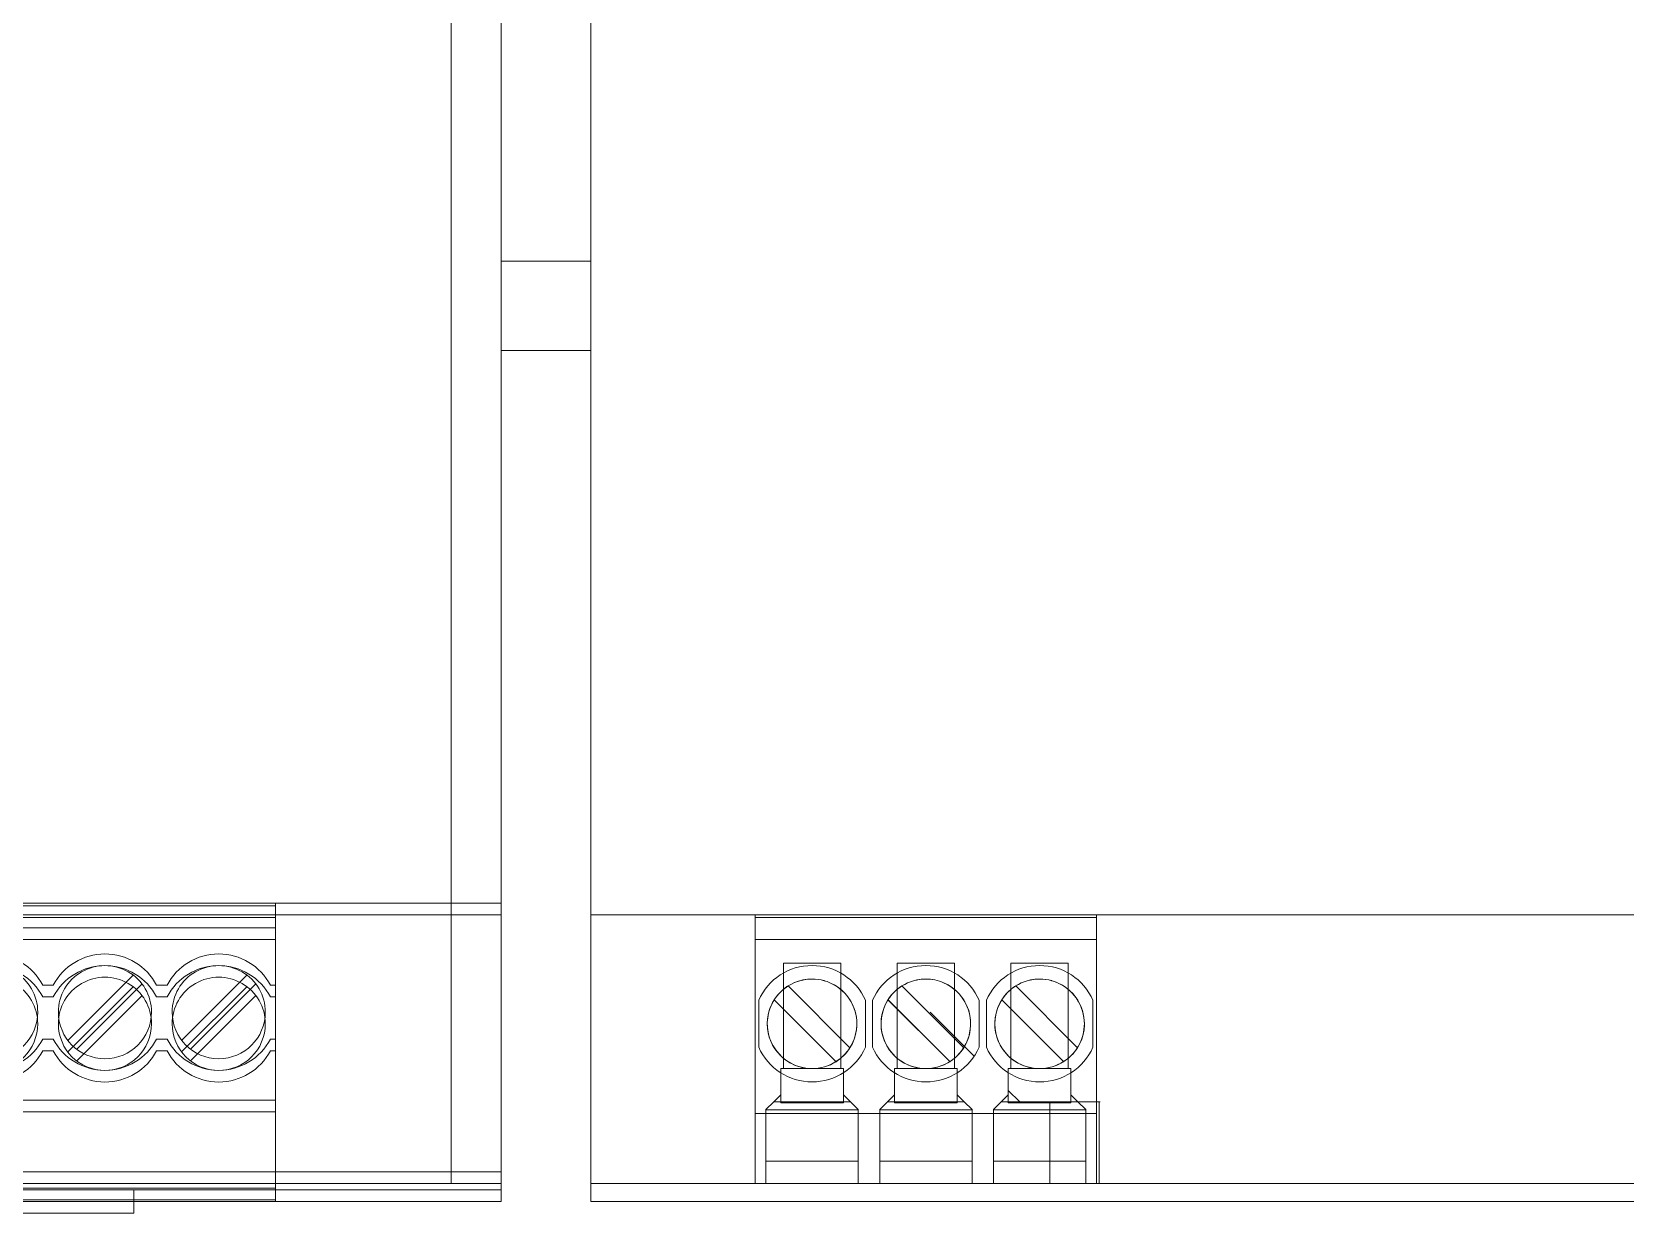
# Model space of a CAD drawing. Header units: millimetres. Extents: x 1359 to 3577, y 1333 to 3557.
# Drawn here: x 1994.6 to 2083.5, y 3145.9 to 3211.9 of the extents above; entities that cross this region are included whole.
import ezdxf

# ---------------------------------------------------------------- set-up
doc = ezdxf.new("R2010")
doc.units = ezdxf.units.MM
doc.layers.add('000-PI-Oprema', color=30, linetype='Continuous', lineweight=5)
doc.layers.add('000-SI-Oprema', color=30, linetype='Continuous', lineweight=0)
doc.layers.add('002-PI-Kabelska kanalica', color=150, linetype='Continuous')

# ---------------------------------------------------------------- blocks, each defined once
blk = doc.blocks.new('QUINT_DIODE')
at = {"layer": '000-PI-Oprema', "color": 0, "linetype": 'ByBlock', "lineweight": 0}
for p, q in [((-2.799, 1.65), (-2.799, 129.65)), ((-2.799, 1), (-2.799, 129)), ((0, 16.65), (0, 120.65)), ((0, 16.65), (0, 120.65)), ((0, 16), (0, 120)), ((0, 16.65), (-50.599, 16.65)), ((-37.989, 16.5), (-12.589, 16.5)), ((-12.589, 16.65), (-12.589, 16.65)), ((-12.589, 16.65), (-12.589, 16.5)), ((-12.589, 16.5), (-12.589, 15.272)), ((0, 16.65), (0, 16.65)), ((0, 0.65), (0, 16.65)), ((0, 16.65), (0, 16.65)), ((0, 0.65), (0, 16.65)), ((0, 16), (-50.599, 16)), ((-37.989, 15.85), (-12.589, 15.85)), ((-12.589, 15.272), (-37.989, 15.272)), ((-12.589, 16), (-12.589, 16)), ((-12.589, 16), (-12.589, 15.85)), ((-12.589, 15.85), (-12.589, 14.622)), ((-12.589, 15.272), (-12.589, 12.07)), ((0, 16), (0, 16)), ((0, 0), (0, 16)), ((-12.589, 14.622), (-37.989, 14.622)), ((-12.589, 14.622), (-12.589, 11.42)), ((-20.54, 12.639), (-24.184, 8.996)), ((-20.54, 12.639), (-20.54, 12.639)), ((-17.834, 8.996), (-14.19, 12.639)), ((-14.19, 12.639), (-14.19, 12.639)), ((-24.997, 12.07), (-25.581, 12.07)), ((-25.581, 12.07), (-25.581, 12.07)), ((-24.997, 12.07), (-24.997, 12.07)), ((-20.54, 11.989), (-24.184, 8.346)), ((-23.689, 8.501), (-20.045, 12.144)), ((-20.54, 11.989), (-20.54, 11.989)), ((-20.045, 12.144), (-20.045, 12.144)), ((-18.647, 12.07), (-19.231, 12.07)), ((-19.231, 12.07), (-19.231, 12.07)), ((-18.647, 12.07), (-18.647, 12.07)), ((-17.834, 8.346), (-14.19, 11.989)), ((-13.695, 12.144), (-17.339, 8.501)), ((-14.19, 11.989), (-14.19, 11.989)), ((-13.695, 12.144), (-13.695, 12.144)), ((-12.589, 12.07), (-12.881, 12.07)), ((-12.881, 12.07), (-12.881, 12.07)), ((-12.589, 12.07), (-12.589, 12.07)), ((-12.589, 12.07), (-12.589, 9.07)), ((-24.997, 11.42), (-25.581, 11.42)), ((-25.581, 11.42), (-25.581, 11.42)), ((-24.997, 11.42), (-24.997, 11.42)), ((-23.689, 7.851), (-20.045, 11.494)), ((-20.045, 11.494), (-20.045, 11.494)), ((-18.647, 11.42), (-19.231, 11.42)), ((-19.231, 11.42), (-19.231, 11.42)), ((-18.647, 11.42), (-18.647, 11.42)), ((-13.695, 11.494), (-17.339, 7.851)), ((-13.695, 11.494), (-13.695, 11.494)), ((-12.589, 11.42), (-12.881, 11.42)), ((-12.881, 11.42), (-12.881, 11.42)), ((-12.589, 11.42), (-12.589, 11.42)), ((-12.589, 11.42), (-12.589, 8.42)), ((-25.864, 10.57), (-25.864, 10.57)), ((-25.864, 9.92), (-25.864, 9.92)), ((-24.714, 10.57), (-24.714, 10.57)), ((-24.714, 9.92), (-24.714, 9.92)), ((-19.514, 10.57), (-19.514, 10.57)), ((-19.514, 9.92), (-19.514, 9.92)), ((-18.364, 10.57), (-18.364, 10.57)), ((-18.364, 9.92), (-18.364, 9.92)), ((-13.164, 10.57), (-13.164, 10.57)), ((-13.164, 9.92), (-13.164, 9.92)), ((-24.997, 9.07), (-25.581, 9.07)), ((-25.581, 9.07), (-25.581, 9.07)), ((-24.997, 9.07), (-24.997, 9.07)), ((-24.184, 8.996), (-24.184, 8.996)), ((-18.647, 9.07), (-19.231, 9.07)), ((-19.231, 9.07), (-19.231, 9.07)), ((-18.647, 9.07), (-18.647, 9.07)), ((-17.834, 8.996), (-17.834, 8.996)), ((-12.589, 9.07), (-12.881, 9.07)), ((-12.881, 9.07), (-12.881, 9.07)), ((-12.589, 9.07), (-12.589, 9.07)), ((-12.589, 9.07), (-12.589, 5.65)), ((-24.997, 8.42), (-25.581, 8.42)), ((-25.581, 8.42), (-25.581, 8.42)), ((-24.997, 8.42), (-24.997, 8.42)), ((-24.184, 8.346), (-24.184, 8.346)), ((-23.689, 8.501), (-23.689, 8.501)), ((-18.647, 8.42), (-19.231, 8.42)), ((-19.231, 8.42), (-19.231, 8.42)), ((-18.647, 8.42), (-18.647, 8.42)), ((-17.834, 8.346), (-17.834, 8.346)), ((-17.339, 8.501), (-17.339, 8.501)), ((-12.589, 8.42), (-12.881, 8.42)), ((-12.881, 8.42), (-12.881, 8.42)), ((-12.589, 8.42), (-12.589, 8.42)), ((-12.589, 8.42), (-12.589, 5)), ((-23.689, 7.851), (-23.689, 7.851)), ((-17.339, 7.851), (-17.339, 7.851)), ((-37.989, 5.65), (-12.589, 5.65)), ((-25.764, 5.65), (-25.764, 5.65)), ((-24.814, 5.65), (-24.814, 5.65)), ((-19.414, 5.65), (-19.414, 5.65)), ((-18.464, 5.65), (-18.464, 5.65)), ((-13.064, 5.65), (-13.064, 5.65)), ((-12.589, 5.65), (-12.589, 5.65)), ((-12.589, 0.75), (-12.589, 5.65)), ((-37.989, 5), (-12.589, 5)), ((-25.764, 5), (-25.764, 5)), ((-24.814, 5), (-24.814, 5)), ((-19.414, 5), (-19.414, 5)), ((-18.464, 5), (-18.464, 5)), ((-13.064, 5), (-13.064, 5)), ((-12.589, 5), (-12.589, 5)), ((-12.589, 0.1), (-12.589, 5)), ((-18.449, 1.65), (-32.149, 1.65)), ((-18.449, 1), (-32.149, 1)), ((-24.049, 1.65), (-24.049, 1.65)), ((-24.049, 1), (-24.049, 1)), ((-17.895, 1.65), (-18.449, 1.65)), ((-18.449, 1.65), (-18.449, 1.65)), ((-17.895, 1), (-18.449, 1)), ((-18.449, 1), (-18.449, 1)), ((-17.895, 1.65), (-17.749, 1.65)), ((-17.895, 1), (-17.749, 1)), ((-17.799, 1.65), (-17.799, 1.65)), ((-17.799, 1), (-17.799, 1)), ((-16.549, 1.65), (-17.749, 1.65)), ((-16.549, 1), (-17.749, 1)), ((-16.549, 1.65), (-16.383, 1.65)), ((-16.549, 1), (-16.383, 1)), ((-16.383, 1.65), (-16.049, 1.65)), ((-16.383, 1), (-16.049, 1)), ((-13.549, 1.65), (-16.049, 1.65)), ((-16.049, 1.65), (-16.049, 1.65)), ((-16.049, 1.65), (-16.049, 1.65)), ((-16.049, 1.65), (-16.049, 1.65)), ((-13.549, 1), (-16.049, 1)), ((-16.049, 1), (-16.049, 1)), ((-16.049, 1), (-16.049, 1)), ((-16.049, 1), (-16.049, 1)), ((-2.799, 1.65), (-13.549, 1.65)), ((-13.549, 1.65), (-13.549, 1.65)), ((-13.549, 1.65), (-13.549, 1.65)), ((-13.549, 1.65), (-13.549, 1.65)), ((-2.799, 1), (-13.549, 1)), ((-13.549, 1), (-13.549, 1)), ((-13.549, 1), (-13.549, 1)), ((-13.549, 1), (-13.549, 1)), ((-12.049, 1.65), (-12.049, 1.65)), ((-12.049, 1), (-12.049, 1)), ((-9.799, 1.65), (-9.799, 1.65)), ((-9.799, 1), (-9.799, 1)), ((0, 1.65), (-2.799, 1.65)), ((-2.799, 1.65), (-2.799, 1.65)), ((-2.799, 1.65), (-2.799, 1.65)), ((-2.799, 1.65), (-2.799, 1.65)), ((-2.799, 1.65), (-2.799, 1.65)), ((0, 1), (-2.799, 1)), ((-2.799, 1), (-2.799, 1)), ((-2.799, 1), (-2.799, 1)), ((-2.799, 1), (-2.799, 1)), ((-2.799, 1), (-2.799, 1)), ((0, 1.65), (0, 1.65)), ((0, 1.65), (0, 1.65)), ((0, 1), (0, 1)), ((-12.589, 0.75), (-37.989, 0.75)), ((-12.589, 0.65), (-37.989, 0.65)), ((-12.589, 0.1), (-37.989, 0.1)), ((-12.589, 0), (-37.989, 0)), ((-30.099, 0), (-20.499, 0)), ((-30.099, 0), (-20.499, 0)), ((-25.889, 0.75), (-25.889, 0.75)), ((-25.889, 0.75), (-25.889, 0.75)), ((-25.889, 0.1), (-25.889, 0.1)), ((-25.889, 0.1), (-25.889, 0.1)), ((-25.764, 0.75), (-25.764, 0.75)), ((-25.764, 0.75), (-25.764, 0.75)), ((-25.764, 0.1), (-25.764, 0.1)), ((-24.814, 0.75), (-24.814, 0.75)), ((-24.814, 0.75), (-24.814, 0.75)), ((-24.814, 0.1), (-24.814, 0.1)), ((-24.689, 0.75), (-24.689, 0.75)), ((-24.689, 0.75), (-24.689, 0.75)), ((-24.689, 0.1), (-24.689, 0.1)), ((-24.689, 0.1), (-24.689, 0.1)), ((-12.589, 0.65), (-20.499, 0.65)), ((-20.499, 0), (-20.499, 0.65)), ((-20.499, 0), (-20.499, 0.65)), ((-20.499, -0.65), (-20.499, 0)), ((-20.499, 0), (-20.499, 0)), ((-20.499, 0), (-20.499, 0)), ((-19.539, 0.75), (-19.539, 0.75)), ((-19.539, 0.75), (-19.539, 0.75)), ((-19.539, 0.1), (-19.539, 0.1)), ((-19.539, 0.1), (-19.539, 0.1)), ((-19.414, 0.75), (-19.414, 0.75)), ((-19.414, 0.75), (-19.414, 0.75)), ((-19.414, 0.1), (-19.414, 0.1)), ((-18.799, 0.65), (-18.799, 0.65)), ((-18.799, 0.65), (-18.799, 0.65)), ((-18.799, 0), (-18.799, 0)), ((-18.464, 0.75), (-18.464, 0.75)), ((-18.464, 0.75), (-18.464, 0.75)), ((-18.464, 0.1), (-18.464, 0.1)), ((-18.339, 0.75), (-18.339, 0.75)), ((-18.339, 0.75), (-18.339, 0.75)), ((-18.339, 0.1), (-18.339, 0.1)), ((-18.339, 0.1), (-18.339, 0.1)), ((-17.083, 0.65), (-17.083, 0.65)), ((-17.083, 0.65), (-17.083, 0.65)), ((-17.083, 0), (-17.083, 0)), ((-15.658, 0.65), (-15.658, 0.65)), ((-15.658, 0.65), (-15.658, 0.65)), ((-15.658, 0), (-15.658, 0)), ((-13.189, 0.75), (-13.189, 0.75)), ((-13.189, 0.75), (-13.189, 0.75)), ((-13.189, 0.1), (-13.189, 0.1)), ((-13.189, 0.1), (-13.189, 0.1)), ((-13.064, 0.75), (-13.064, 0.75)), ((-13.064, 0.75), (-13.064, 0.75)), ((-13.064, 0.1), (-13.064, 0.1)), ((-12.589, 0.75), (-12.589, 0.75)), ((-12.589, 0.75), (-12.589, 0.75)), ((-12.589, 0.75), (-12.589, 0.65)), ((-12.589, 0.65), (-12.589, 0.65)), ((0, 0.65), (-12.589, 0.65)), ((-12.589, 0.65), (-12.589, 0.65)), ((0, 0.65), (-12.589, 0.65)), ((-12.589, 0.1), (-12.589, 0.1)), ((-12.589, 0.1), (-12.589, 0.1)), ((-12.589, 0.1), (-12.589, 0)), ((-12.589, 0), (-12.589, 0)), ((0, 0), (-12.589, 0)), ((0, 0.65), (0, 0.65)), ((0, 0.65), (0, 0.65)), ((0, 0), (0, 0)), ((-30.099, -0.65), (-20.499, -0.65)), ((-20.499, -0.65), (-20.499, -0.65))]:
    blk.add_line(p, q, dxfattribs=at)
for points in [[(-25.889, 0.75), (-25.889, 0.75)], [(-24.689, 0.75), (-24.689, 0.75)], [(-19.539, 0.75), (-19.539, 0.75)], [(-18.339, 0.75), (-18.339, 0.75)], [(-13.189, 0.75), (-13.189, 0.75)], [(-12.589, 0.75), (-12.589, 0.75)]]:
    blk.add_lwpolyline(points, close=True, dxfattribs=at)
for centre, radius, start, end in [((-28.464, 10.57), 3.25, 27.48645, 152.51357), ((-22.114, 10.57), 3.25, 27.48645, 152.51357), ((-15.764, 10.57), 3.25, 27.48645, 152.51357), ((-28.464, 9.92), 3.25, 27.48645, 152.51357), ((-28.464, 10.57), 2.6, 0, 180.00002), ((-28.464, 9.92), 2.6, 0, 180.00002), ((-22.114, 9.92), 3.25, 27.48645, 152.51357), ((-22.114, 10.57), 2.6, 0, 180.00002), ((-22.114, 9.92), 2.6, 0, 180.00002), ((-15.764, 9.92), 3.25, 27.48645, 152.51357), ((-15.764, 10.57), 2.6, 0, 180.00002), ((-15.764, 9.92), 2.6, 0, 180.00002), ((-28.464, 10.57), 2.6, 180.00002, 0), ((-28.464, 9.92), 2.6, 180.00002, 0), ((-22.114, 10.57), 2.6, 180.00002, 0), ((-22.114, 9.92), 2.6, 180.00002, 0), ((-15.764, 10.57), 2.6, 180.00002, 0), ((-15.764, 9.92), 2.6, 180.00002, 0), ((-28.464, 10.57), 3.25, 207.48643, 332.51355), ((-22.114, 10.57), 3.25, 207.48643, 332.51355), ((-15.764, 10.57), 3.25, 207.48643, 332.51355), ((-28.464, 9.92), 3.25, 207.48643, 332.51355), ((-22.114, 9.92), 3.25, 207.48643, 332.51355), ((-15.764, 9.92), 3.25, 207.48643, 332.51355)]:
    blk.add_arc(centre, radius, start, end, dxfattribs=at)
blk = doc.blocks.new('PXC.2866776')
at = {"layer": '000-PI-Oprema', "color": 0, "linetype": 'ByBlock', "lineweight": 0}
for p, q in [((47937.914, 24869.753), (47937.914, 24853.753)), ((47937.914, 24869.753), (47937.914, 24869.753)), ((47937.914, 24869.753), (48027.914, 24869.753)), ((47947.093, 24869.753), (47947.093, 24869.753)), ((47947.093, 24869.753), (47947.093, 24869.606)), ((47947.093, 24869.606), (47947.093, 24869.606)), ((47947.093, 24869.606), (47947.093, 24869.606)), ((47947.093, 24868.378), (47947.093, 24869.606)), ((47947.093, 24869.606), (47966.139, 24869.606)), ((47966.139, 24869.753), (47966.139, 24869.753)), ((47966.139, 24869.606), (47966.139, 24869.753)), ((47966.139, 24869.606), (47966.139, 24869.606)), ((47966.139, 24869.606), (47966.139, 24869.606)), ((47966.139, 24869.606), (47966.139, 24868.378)), ((47969.314, 24869.753), (47969.314, 24869.753)), ((47975.314, 24869.753), (47975.314, 24869.753)), ((47978.314, 24869.753), (47978.314, 24869.753)), ((47947.093, 24858.656), (47947.093, 24868.378)), ((47966.139, 24868.378), (47947.093, 24868.378)), ((47966.139, 24868.378), (47966.139, 24858.656)), ((47948.668, 24867.056), (47948.668, 24867.056)), ((47948.668, 24867.056), (47948.668, 24861.171)), ((47951.868, 24867.056), (47948.668, 24867.056)), ((47951.868, 24867.056), (47951.868, 24867.056)), ((47951.868, 24867.056), (47951.868, 24861.171)), ((47955.018, 24867.056), (47955.018, 24867.056)), ((47958.218, 24867.056), (47955.018, 24867.056)), ((47955.018, 24867.056), (47955.018, 24861.171)), ((47958.218, 24867.056), (47958.218, 24861.171)), ((47958.218, 24867.056), (47958.218, 24867.056)), ((47961.368, 24867.056), (47961.368, 24867.056)), ((47964.568, 24867.056), (47961.368, 24867.056)), ((47961.368, 24867.056), (47961.368, 24861.171)), ((47964.568, 24867.056), (47964.568, 24861.171)), ((47964.568, 24867.056), (47964.568, 24867.056)), ((47950.264, 24866.173), (47950.268, 24866.171)), ((47950.939, 24866.08), (47950.942, 24866.078)), ((47951.224, 24865.981), (47951.221, 24865.982)), ((47956.614, 24866.173), (47956.618, 24866.171)), ((47957.574, 24865.981), (47957.571, 24865.982)), ((47962.964, 24866.173), (47962.968, 24866.171)), ((47963.639, 24866.08), (47963.642, 24866.078)), ((47963.924, 24865.981), (47963.921, 24865.982)), ((47952.378, 24862.338), (47948.932, 24865.784)), ((47948.932, 24865.784), (47948.933, 24865.784)), ((47948.933, 24865.784), (47952.382, 24862.335)), ((47955.282, 24865.784), (47955.283, 24865.784)), ((47955.282, 24865.784), (47958.728, 24862.338)), ((47955.283, 24865.784), (47958.732, 24862.335)), ((47961.632, 24865.784), (47961.633, 24865.784)), ((47961.632, 24865.784), (47965.078, 24862.338)), ((47961.633, 24865.784), (47965.082, 24862.335)), ((47947.293, 24864.984), (47947.293, 24862.368)), ((47947.293, 24864.984), (47947.293, 24864.984)), ((47948.154, 24865.007), (47948.155, 24865.006)), ((47951.601, 24861.56), (47948.154, 24865.007)), ((47951.601, 24861.56), (47948.155, 24865.006)), ((47953.243, 24864.984), (47953.243, 24864.984)), ((47953.243, 24862.368), (47953.243, 24864.984)), ((47953.643, 24864.984), (47953.643, 24862.368)), ((47953.643, 24864.984), (47953.643, 24864.984)), ((47954.504, 24865.007), (47954.505, 24865.006)), ((47957.951, 24861.56), (47954.504, 24865.007)), ((47957.951, 24861.56), (47954.505, 24865.006)), ((47956.855, 24864.316), (47956.855, 24864.316)), ((47956.855, 24864.316), (47959.312, 24861.859)), ((47959.593, 24864.984), (47959.593, 24864.984)), ((47959.593, 24862.368), (47959.593, 24864.984)), ((47959.993, 24864.984), (47959.993, 24864.984)), ((47959.993, 24864.984), (47959.993, 24862.368)), ((47960.854, 24865.007), (47960.855, 24865.006)), ((47964.301, 24861.56), (47960.854, 24865.007)), ((47964.301, 24861.56), (47960.855, 24865.006)), ((47965.943, 24864.984), (47965.943, 24864.984)), ((47965.943, 24862.368), (47965.943, 24864.984)), ((47947.293, 24862.368), (47947.293, 24862.368)), ((47951.604, 24861.557), (47951.601, 24861.56)), ((47951.603, 24861.558), (47951.601, 24861.56)), ((47951.603, 24861.558), (47951.604, 24861.557)), ((47952.381, 24862.335), (47952.378, 24862.338)), ((47952.381, 24862.335), (47952.382, 24862.335)), ((47953.243, 24862.368), (47953.243, 24862.368)), ((47953.643, 24862.368), (47953.643, 24862.368)), ((47957.954, 24861.557), (47957.951, 24861.56)), ((47957.953, 24861.558), (47957.951, 24861.56)), ((47957.953, 24861.558), (47957.954, 24861.557)), ((47958.728, 24862.338), (47958.731, 24862.335)), ((47958.731, 24862.335), (47958.732, 24862.335)), ((47959.593, 24862.368), (47959.593, 24862.368)), ((47959.993, 24862.368), (47959.993, 24862.368)), ((47964.303, 24861.558), (47964.301, 24861.56)), ((47964.304, 24861.557), (47964.301, 24861.56)), ((47964.303, 24861.558), (47964.304, 24861.557)), ((47965.078, 24862.338), (47965.081, 24862.335)), ((47965.081, 24862.335), (47965.082, 24862.335)), ((47965.943, 24862.368), (47965.943, 24862.368)), ((47948.518, 24861.171), (47948.518, 24861.171)), ((47952.018, 24861.171), (47948.518, 24861.171)), ((47948.518, 24859.706), (47948.518, 24861.171)), ((47948.668, 24861.171), (47948.668, 24861.171)), ((47949.272, 24861.378), (47949.268, 24861.379)), ((47949.59, 24861.265), (47949.593, 24861.264)), ((47950.264, 24861.173), (47950.268, 24861.171)), ((47951.868, 24861.171), (47951.868, 24861.171)), ((47952.018, 24861.171), (47952.018, 24861.171)), ((47952.018, 24861.171), (47952.018, 24859.706)), ((47954.868, 24859.706), (47954.868, 24861.171)), ((47954.868, 24861.171), (47958.368, 24861.171)), ((47954.868, 24861.171), (47954.868, 24861.171)), ((47955.018, 24861.171), (47955.018, 24861.171)), ((47955.622, 24861.378), (47955.618, 24861.379)), ((47955.94, 24861.265), (47955.943, 24861.264)), ((47956.614, 24861.173), (47956.618, 24861.171)), ((47958.218, 24861.171), (47958.218, 24861.171)), ((47958.368, 24861.171), (47958.368, 24859.706)), ((47958.368, 24861.171), (47958.368, 24861.171)), ((47961.218, 24859.706), (47961.218, 24861.171)), ((47961.218, 24861.171), (47964.718, 24861.171)), ((47961.218, 24861.171), (47961.218, 24861.171)), ((47961.368, 24861.171), (47961.368, 24861.171)), ((47961.972, 24861.378), (47961.968, 24861.379)), ((47962.29, 24861.265), (47962.293, 24861.264)), ((47962.964, 24861.173), (47962.968, 24861.171)), ((47964.568, 24861.171), (47964.568, 24861.171)), ((47964.718, 24861.171), (47964.718, 24859.706)), ((47964.718, 24861.171), (47964.718, 24861.171)), ((47961.218, 24859.953), (47961.855, 24859.316)), ((47948.128, 24859.316), (47947.693, 24858.881)), ((47947.693, 24858.881), (47947.693, 24858.874)), ((47947.693, 24858.881), (47947.693, 24858.881)), ((47947.693, 24858.874), (47952.843, 24858.874)), ((47947.693, 24858.874), (47947.693, 24854.753)), ((47948.518, 24859.706), (47948.128, 24859.316)), ((47948.128, 24859.316), (47952.408, 24859.316)), ((47948.518, 24859.256), (47948.518, 24859.706)), ((47948.518, 24859.706), (47948.518, 24859.706)), ((47948.518, 24859.256), (47952.018, 24859.256)), ((47952.018, 24859.706), (47952.408, 24859.316)), ((47952.018, 24859.256), (47952.018, 24859.706)), ((47952.018, 24859.706), (47952.018, 24859.706)), ((47952.408, 24859.316), (47952.843, 24858.881)), ((47952.843, 24858.881), (47952.843, 24858.881)), ((47952.843, 24858.881), (47952.843, 24858.874)), ((47952.843, 24858.874), (47952.843, 24854.753)), ((47954.478, 24859.316), (47954.043, 24858.881)), ((47954.043, 24858.881), (47954.043, 24858.881)), ((47954.043, 24858.881), (47954.043, 24858.874)), ((47954.043, 24858.874), (47954.043, 24854.753)), ((47954.043, 24858.874), (47959.193, 24858.874)), ((47954.868, 24859.706), (47954.478, 24859.316)), ((47954.478, 24859.316), (47958.758, 24859.316)), ((47954.868, 24859.706), (47954.868, 24859.706)), ((47954.868, 24859.256), (47954.868, 24859.706)), ((47954.868, 24859.256), (47958.368, 24859.256)), ((47958.368, 24859.706), (47958.758, 24859.316)), ((47958.368, 24859.706), (47958.368, 24859.706)), ((47958.368, 24859.256), (47958.368, 24859.706)), ((47958.758, 24859.316), (47959.193, 24858.881)), ((47959.193, 24858.881), (47959.193, 24858.874)), ((47959.193, 24858.881), (47959.193, 24858.881)), ((47959.193, 24858.874), (47959.193, 24854.753)), ((47960.828, 24859.316), (47960.393, 24858.881)), ((47960.393, 24858.881), (47960.393, 24858.881)), ((47960.393, 24858.881), (47960.393, 24858.874)), ((47960.393, 24858.874), (47960.393, 24854.753)), ((47960.393, 24858.874), (47965.543, 24858.874)), ((47961.218, 24859.706), (47960.828, 24859.316)), ((47960.828, 24859.316), (47965.108, 24859.316)), ((47961.218, 24859.706), (47961.218, 24859.706)), ((47961.218, 24859.256), (47961.218, 24859.706)), ((47961.218, 24859.256), (47964.718, 24859.256)), ((47961.855, 24859.316), (47963.533, 24859.316)), ((47961.855, 24859.316), (47961.855, 24859.316)), ((47963.533, 24854.753), (47963.533, 24859.316)), ((47966.295, 24859.316), (47963.533, 24859.316)), ((47964.718, 24859.706), (47965.108, 24859.316)), ((47964.718, 24859.706), (47964.718, 24859.706)), ((47964.718, 24859.256), (47964.718, 24859.706)), ((47965.108, 24859.316), (47965.543, 24858.881)), ((47965.543, 24858.881), (47965.543, 24858.881)), ((47965.543, 24858.881), (47965.543, 24858.874)), ((47965.543, 24858.874), (47965.543, 24854.753)), ((47966.295, 24859.316), (47966.295, 24854.753)), ((47966.295, 24859.316), (47966.355, 24859.316)), ((47966.355, 24859.316), (47966.355, 24859.316)), ((47947.093, 24854.753), (47947.093, 24858.656)), ((47947.093, 24858.656), (47947.093, 24858.656)), ((47947.093, 24858.656), (47966.139, 24858.656)), ((47966.139, 24858.656), (47966.139, 24858.656)), ((47966.139, 24858.656), (47966.139, 24854.753)), ((47952.843, 24856.006), (47947.693, 24856.006)), ((47959.193, 24856.006), (47954.043, 24856.006)), ((47965.543, 24856.006), (47960.393, 24856.006)), ((47937.914, 24854.753), (47937.914, 24854.753)), ((47937.914, 24854.753), (48027.914, 24854.753)), ((47947.093, 24854.756), (47947.093, 24854.753)), ((47966.139, 24854.756), (47947.093, 24854.756)), ((47947.093, 24854.756), (47947.093, 24854.756)), ((47966.139, 24854.753), (47966.139, 24854.756)), ((47966.139, 24854.756), (47966.139, 24854.756)), ((47987.489, 24854.756), (48019.239, 24854.756)), ((48027.914, 24853.753), (47937.914, 24853.753))]:
    blk.add_line(p, q, dxfattribs=at)
for centre, radius, start, end in [((47950.268, 24863.676), 3.25, 89.99998, 156.26043), ((47950.268, 24863.676), 3.25, 23.73959, 89.99998), ((47956.618, 24863.676), 3.25, 89.99998, 156.26043), ((47956.618, 24863.676), 3.25, 23.73959, 89.99998), ((47962.968, 24863.676), 3.25, 89.99998, 156.26043), ((47962.968, 24863.676), 3.25, 23.73959, 89.99998), ((47950.264, 24863.673), 2.5, 90.00004, 270.00002), ((47950.264, 24863.673), 2.5, 74.34786, 90.00004), ((47950.264, 24863.673), 2.5, 66.52178, 74.34786), ((47956.614, 24863.673), 2.5, 90.00004, 270.00002), ((47956.614, 24863.673), 2.5, 66.52178, 90.00004), ((47962.964, 24863.673), 2.5, 90.00004, 270.00002), ((47962.964, 24863.673), 2.5, 74.34786, 90.00004), ((47962.964, 24863.673), 2.5, 66.52178, 74.34786), ((47950.264, 24863.673), 2.5, 302.291, 66.52178), ((47956.614, 24863.673), 2.5, 270.00002, 66.52178), ((47962.964, 24863.673), 2.5, 302.291, 66.52178), ((47950.268, 24863.676), 3.25, 203.73957, 270.00002), ((47950.264, 24863.673), 2.5, 270.00002, 302.291), ((47950.268, 24863.676), 3.25, 270.00002, 336.26041), ((47956.618, 24863.676), 3.25, 203.73957, 270.00002), ((47956.618, 24863.676), 3.25, 270.00002, 336.26041), ((47962.968, 24863.676), 3.25, 203.73957, 270.00002), ((47962.964, 24863.673), 2.5, 270.00002, 302.291), ((47962.968, 24863.676), 3.25, 270.00002, 336.26041)]:
    blk.add_arc(centre, radius, start, end, dxfattribs=at)
for centre, start_param, end_param in [((47950.268, 24863.671), -2.748893, -2.18531), ((47950.268, 24863.671), -3.022075, -2.748893), ((47950.268, 24863.671), 3.12605, 3.26111), ((47956.618, 24863.671), -2.748893, -2.18531), ((47956.618, 24863.671), 3.12605, 3.534292), ((47962.968, 24863.671), -2.748893, -2.18531), ((47962.968, 24863.671), -3.022075, -2.748893), ((47962.968, 24863.671), 3.12605, 3.26111), ((47950.268, 24863.671), -2.18531, -1.741681), ((47950.268, 24863.671), 3.124519, 3.12605), ((47950.268, 24863.671), 1.399912, 3.124519), ((47956.618, 24863.671), -2.18531, -1.741681), ((47956.618, 24863.671), 3.124519, 3.12605), ((47956.618, 24863.671), 1.399912, 3.124519), ((47962.968, 24863.671), -2.18531, -1.741681), ((47962.968, 24863.671), 3.124519, 3.12605), ((47962.968, 24863.671), 1.399912, 3.124519), ((47950.268, 24863.671), -1.741681, -0.018604), ((47956.618, 24863.671), -1.741681, -0.018604), ((47962.968, 24863.671), -1.741681, -0.018604), ((47950.268, 24863.671), 0.392699, 0.956283), ((47950.268, 24863.671), 0.956283, 1.399912), ((47956.618, 24863.671), 0.392699, 0.956283), ((47956.618, 24863.671), 0.956283, 1.399912), ((47962.968, 24863.671), 0.392699, 0.956283), ((47962.968, 24863.671), 0.956283, 1.399912), ((47950.268, 24863.671), -0.017074, 0.392699), ((47956.618, 24863.671), -0.017074, 0.392699), ((47962.968, 24863.671), -0.017074, 0.392699)]:
    blk.add_ellipse(centre, major_axis=(-0.957, -2.31), ratio=1, start_param=start_param, end_param=end_param, dxfattribs=at)
at = {"layer": '000-SI-Oprema', "color": 0, "linetype": 'ByBlock', "lineweight": 0}
for p, q in [((47937.914, 24973.753), (47937.914, 24869.753)), ((47937.914, 24869.753), (47937.914, 24869.753)), ((47937.914, 24869.753), (47937.914, 24853.753)), ((47937.914, 24869.753), (47937.914, 24869.753)), ((47937.914, 24869.753), (48027.914, 24869.753)), ((47947.093, 24869.753), (47947.093, 24869.753)), ((47947.093, 24869.753), (47947.093, 24869.606)), ((47947.093, 24869.606), (47947.093, 24869.606)), ((47947.093, 24869.606), (47947.093, 24869.606)), ((47947.093, 24868.378), (47947.093, 24869.606)), ((47947.093, 24869.606), (47966.139, 24869.606)), ((47966.139, 24869.753), (47966.139, 24869.753)), ((47966.139, 24869.606), (47966.139, 24869.753)), ((47966.139, 24869.606), (47966.139, 24869.606)), ((47966.139, 24869.606), (47966.139, 24869.606)), ((47966.139, 24869.606), (47966.139, 24868.378)), ((47969.314, 24869.753), (47969.314, 24869.753)), ((47975.314, 24869.753), (47975.314, 24869.753)), ((47978.314, 24869.753), (47978.314, 24869.753)), ((47947.093, 24858.656), (47947.093, 24868.378)), ((47966.139, 24868.378), (47947.093, 24868.378)), ((47966.139, 24868.378), (47966.139, 24858.656)), ((47948.668, 24867.056), (47948.668, 24867.056)), ((47948.668, 24867.056), (47948.668, 24861.171)), ((47951.868, 24867.056), (47948.668, 24867.056)), ((47951.868, 24867.056), (47951.868, 24867.056)), ((47951.868, 24867.056), (47951.868, 24861.171)), ((47955.018, 24867.056), (47955.018, 24867.056)), ((47958.218, 24867.056), (47955.018, 24867.056)), ((47955.018, 24867.056), (47955.018, 24861.171)), ((47958.218, 24867.056), (47958.218, 24861.171)), ((47958.218, 24867.056), (47958.218, 24867.056)), ((47961.368, 24867.056), (47961.368, 24867.056)), ((47964.568, 24867.056), (47961.368, 24867.056)), ((47961.368, 24867.056), (47961.368, 24861.171)), ((47964.568, 24867.056), (47964.568, 24861.171)), ((47964.568, 24867.056), (47964.568, 24867.056)), ((47950.264, 24866.173), (47950.268, 24866.171)), ((47950.939, 24866.08), (47950.942, 24866.078)), ((47951.224, 24865.981), (47951.221, 24865.982)), ((47956.614, 24866.173), (47956.618, 24866.171)), ((47957.574, 24865.981), (47957.571, 24865.982)), ((47962.964, 24866.173), (47962.968, 24866.171)), ((47963.639, 24866.08), (47963.642, 24866.078)), ((47963.924, 24865.981), (47963.921, 24865.982)), ((47952.378, 24862.338), (47948.932, 24865.784)), ((47948.932, 24865.784), (47948.933, 24865.784)), ((47948.933, 24865.784), (47952.382, 24862.335)), ((47955.282, 24865.784), (47955.283, 24865.784)), ((47955.282, 24865.784), (47958.728, 24862.338)), ((47955.283, 24865.784), (47958.732, 24862.335)), ((47961.632, 24865.784), (47961.633, 24865.784)), ((47961.632, 24865.784), (47965.078, 24862.338)), ((47961.633, 24865.784), (47965.082, 24862.335)), ((47947.293, 24864.984), (47947.293, 24862.368)), ((47947.293, 24864.984), (47947.293, 24864.984)), ((47948.154, 24865.007), (47948.155, 24865.006)), ((47951.601, 24861.56), (47948.154, 24865.007)), ((47951.601, 24861.56), (47948.155, 24865.006)), ((47953.243, 24864.984), (47953.243, 24864.984)), ((47953.243, 24862.368), (47953.243, 24864.984)), ((47953.643, 24864.984), (47953.643, 24862.368)), ((47953.643, 24864.984), (47953.643, 24864.984)), ((47954.504, 24865.007), (47954.505, 24865.006)), ((47957.951, 24861.56), (47954.504, 24865.007)), ((47957.951, 24861.56), (47954.505, 24865.006)), ((47956.855, 24864.316), (47956.855, 24864.316)), ((47956.855, 24864.316), (47959.312, 24861.859)), ((47959.593, 24864.984), (47959.593, 24864.984)), ((47959.593, 24862.368), (47959.593, 24864.984)), ((47959.993, 24864.984), (47959.993, 24864.984)), ((47959.993, 24864.984), (47959.993, 24862.368)), ((47960.854, 24865.007), (47960.855, 24865.006)), ((47964.301, 24861.56), (47960.854, 24865.007)), ((47964.301, 24861.56), (47960.855, 24865.006)), ((47965.943, 24864.984), (47965.943, 24864.984)), ((47965.943, 24862.368), (47965.943, 24864.984)), ((47947.293, 24862.368), (47947.293, 24862.368)), ((47951.604, 24861.557), (47951.601, 24861.56)), ((47951.603, 24861.558), (47951.601, 24861.56)), ((47951.603, 24861.558), (47951.604, 24861.557)), ((47952.381, 24862.335), (47952.378, 24862.338)), ((47952.381, 24862.335), (47952.382, 24862.335)), ((47953.243, 24862.368), (47953.243, 24862.368)), ((47953.643, 24862.368), (47953.643, 24862.368)), ((47957.954, 24861.557), (47957.951, 24861.56)), ((47957.953, 24861.558), (47957.951, 24861.56)), ((47957.953, 24861.558), (47957.954, 24861.557)), ((47958.728, 24862.338), (47958.731, 24862.335)), ((47958.731, 24862.335), (47958.732, 24862.335)), ((47959.593, 24862.368), (47959.593, 24862.368)), ((47959.993, 24862.368), (47959.993, 24862.368)), ((47964.303, 24861.558), (47964.301, 24861.56)), ((47964.304, 24861.557), (47964.301, 24861.56)), ((47964.303, 24861.558), (47964.304, 24861.557)), ((47965.078, 24862.338), (47965.081, 24862.335)), ((47965.081, 24862.335), (47965.082, 24862.335)), ((47965.943, 24862.368), (47965.943, 24862.368)), ((47948.518, 24861.171), (47948.518, 24861.171)), ((47952.018, 24861.171), (47948.518, 24861.171)), ((47948.518, 24859.706), (47948.518, 24861.171)), ((47948.668, 24861.171), (47948.668, 24861.171)), ((47949.272, 24861.378), (47949.268, 24861.379)), ((47949.59, 24861.265), (47949.593, 24861.264)), ((47950.264, 24861.173), (47950.268, 24861.171)), ((47951.868, 24861.171), (47951.868, 24861.171)), ((47952.018, 24861.171), (47952.018, 24861.171)), ((47952.018, 24861.171), (47952.018, 24859.706)), ((47954.868, 24859.706), (47954.868, 24861.171)), ((47954.868, 24861.171), (47958.368, 24861.171)), ((47954.868, 24861.171), (47954.868, 24861.171)), ((47955.018, 24861.171), (47955.018, 24861.171)), ((47955.622, 24861.378), (47955.618, 24861.379)), ((47955.94, 24861.265), (47955.943, 24861.264)), ((47956.614, 24861.173), (47956.618, 24861.171)), ((47958.218, 24861.171), (47958.218, 24861.171)), ((47958.368, 24861.171), (47958.368, 24859.706)), ((47958.368, 24861.171), (47958.368, 24861.171)), ((47961.218, 24859.706), (47961.218, 24861.171)), ((47961.218, 24861.171), (47964.718, 24861.171)), ((47961.218, 24861.171), (47961.218, 24861.171)), ((47961.368, 24861.171), (47961.368, 24861.171)), ((47961.972, 24861.378), (47961.968, 24861.379)), ((47962.29, 24861.265), (47962.293, 24861.264)), ((47962.964, 24861.173), (47962.968, 24861.171)), ((47964.568, 24861.171), (47964.568, 24861.171)), ((47964.718, 24861.171), (47964.718, 24859.706)), ((47964.718, 24861.171), (47964.718, 24861.171)), ((47961.218, 24859.953), (47961.855, 24859.316)), ((47948.128, 24859.316), (47947.693, 24858.881)), ((47947.693, 24858.881), (47947.693, 24858.874)), ((47947.693, 24858.881), (47947.693, 24858.881)), ((47947.693, 24858.874), (47952.843, 24858.874)), ((47947.693, 24858.874), (47947.693, 24854.753)), ((47948.518, 24859.706), (47948.128, 24859.316)), ((47948.128, 24859.316), (47952.408, 24859.316)), ((47948.518, 24859.256), (47948.518, 24859.706)), ((47948.518, 24859.706), (47948.518, 24859.706)), ((47948.518, 24859.256), (47952.018, 24859.256)), ((47952.018, 24859.706), (47952.408, 24859.316)), ((47952.018, 24859.256), (47952.018, 24859.706)), ((47952.018, 24859.706), (47952.018, 24859.706)), ((47952.408, 24859.316), (47952.843, 24858.881)), ((47952.843, 24858.881), (47952.843, 24858.881)), ((47952.843, 24858.881), (47952.843, 24858.874)), ((47952.843, 24858.874), (47952.843, 24854.753)), ((47954.478, 24859.316), (47954.043, 24858.881)), ((47954.043, 24858.881), (47954.043, 24858.881)), ((47954.043, 24858.881), (47954.043, 24858.874)), ((47954.043, 24858.874), (47954.043, 24854.753)), ((47954.043, 24858.874), (47959.193, 24858.874)), ((47954.868, 24859.706), (47954.478, 24859.316)), ((47954.478, 24859.316), (47958.758, 24859.316)), ((47954.868, 24859.706), (47954.868, 24859.706)), ((47954.868, 24859.256), (47954.868, 24859.706)), ((47954.868, 24859.256), (47958.368, 24859.256)), ((47958.368, 24859.706), (47958.758, 24859.316)), ((47958.368, 24859.706), (47958.368, 24859.706)), ((47958.368, 24859.256), (47958.368, 24859.706)), ((47958.758, 24859.316), (47959.193, 24858.881)), ((47959.193, 24858.881), (47959.193, 24858.874)), ((47959.193, 24858.881), (47959.193, 24858.881)), ((47959.193, 24858.874), (47959.193, 24854.753)), ((47960.828, 24859.316), (47960.393, 24858.881)), ((47960.393, 24858.881), (47960.393, 24858.881)), ((47960.393, 24858.881), (47960.393, 24858.874)), ((47960.393, 24858.874), (47960.393, 24854.753)), ((47960.393, 24858.874), (47965.543, 24858.874)), ((47961.218, 24859.706), (47960.828, 24859.316)), ((47960.828, 24859.316), (47965.108, 24859.316)), ((47961.218, 24859.706), (47961.218, 24859.706)), ((47961.218, 24859.256), (47961.218, 24859.706)), ((47961.218, 24859.256), (47964.718, 24859.256)), ((47961.855, 24859.316), (47963.533, 24859.316)), ((47961.855, 24859.316), (47961.855, 24859.316)), ((47963.533, 24854.753), (47963.533, 24859.316)), ((47966.295, 24859.316), (47963.533, 24859.316)), ((47964.718, 24859.706), (47965.108, 24859.316)), ((47964.718, 24859.706), (47964.718, 24859.706)), ((47964.718, 24859.256), (47964.718, 24859.706)), ((47965.108, 24859.316), (47965.543, 24858.881)), ((47965.543, 24858.881), (47965.543, 24858.881)), ((47965.543, 24858.881), (47965.543, 24858.874)), ((47965.543, 24858.874), (47965.543, 24854.753)), ((47966.295, 24859.316), (47966.295, 24854.753)), ((47966.295, 24859.316), (47966.355, 24859.316)), ((47966.355, 24859.316), (47966.355, 24859.316)), ((47947.093, 24854.753), (47947.093, 24858.656)), ((47947.093, 24858.656), (47947.093, 24858.656)), ((47947.093, 24858.656), (47966.139, 24858.656)), ((47966.139, 24858.656), (47966.139, 24858.656)), ((47966.139, 24858.656), (47966.139, 24854.753)), ((47952.843, 24856.006), (47947.693, 24856.006)), ((47959.193, 24856.006), (47954.043, 24856.006)), ((47965.543, 24856.006), (47960.393, 24856.006)), ((47937.914, 24854.753), (47937.914, 24854.753)), ((47937.914, 24854.753), (47937.914, 24854.753)), ((47937.914, 24854.753), (48027.914, 24854.753)), ((47947.093, 24854.756), (47947.093, 24854.753)), ((47966.139, 24854.756), (47947.093, 24854.756)), ((47947.093, 24854.756), (47947.093, 24854.756)), ((47966.139, 24854.753), (47966.139, 24854.756)), ((47966.139, 24854.756), (47966.139, 24854.756)), ((47987.489, 24854.756), (48019.239, 24854.756)), ((48027.914, 24853.753), (47937.914, 24853.753))]:
    blk.add_line(p, q, dxfattribs=at)
for centre, radius, start, end in [((47950.268, 24863.676), 3.25, 89.99998, 156.26043), ((47950.268, 24863.676), 3.25, 23.73959, 89.99998), ((47956.618, 24863.676), 3.25, 89.99998, 156.26043), ((47956.618, 24863.676), 3.25, 23.73959, 89.99998), ((47962.968, 24863.676), 3.25, 89.99998, 156.26043), ((47962.968, 24863.676), 3.25, 23.73959, 89.99998), ((47950.264, 24863.673), 2.5, 90.00004, 270.00002), ((47950.264, 24863.673), 2.5, 74.34786, 90.00004), ((47950.264, 24863.673), 2.5, 66.52178, 74.34786), ((47956.614, 24863.673), 2.5, 90.00004, 270.00002), ((47956.614, 24863.673), 2.5, 66.52178, 90.00004), ((47962.964, 24863.673), 2.5, 90.00004, 270.00002), ((47962.964, 24863.673), 2.5, 74.34786, 90.00004), ((47962.964, 24863.673), 2.5, 66.52178, 74.34786), ((47950.264, 24863.673), 2.5, 302.291, 66.52178), ((47956.614, 24863.673), 2.5, 270.00002, 66.52178), ((47962.964, 24863.673), 2.5, 302.291, 66.52178), ((47950.268, 24863.676), 3.25, 203.73957, 270.00002), ((47950.264, 24863.673), 2.5, 270.00002, 302.291), ((47950.268, 24863.676), 3.25, 270.00002, 336.26041), ((47956.618, 24863.676), 3.25, 203.73957, 270.00002), ((47956.618, 24863.676), 3.25, 270.00002, 336.26041), ((47962.968, 24863.676), 3.25, 203.73957, 270.00002), ((47962.964, 24863.673), 2.5, 270.00002, 302.291), ((47962.968, 24863.676), 3.25, 270.00002, 336.26041)]:
    blk.add_arc(centre, radius, start, end, dxfattribs=at)
for centre, start_param, end_param in [((47950.268, 24863.671), -2.748893, -2.18531), ((47950.268, 24863.671), -3.022075, -2.748893), ((47950.268, 24863.671), 3.12605, 3.26111), ((47956.618, 24863.671), -2.748893, -2.18531), ((47956.618, 24863.671), 3.12605, 3.534292), ((47962.968, 24863.671), -2.748893, -2.18531), ((47962.968, 24863.671), -3.022075, -2.748893), ((47962.968, 24863.671), 3.12605, 3.26111), ((47950.268, 24863.671), -2.18531, -1.741681), ((47950.268, 24863.671), 3.124519, 3.12605), ((47950.268, 24863.671), 1.399912, 3.124519), ((47956.618, 24863.671), -2.18531, -1.741681), ((47956.618, 24863.671), 3.124519, 3.12605), ((47956.618, 24863.671), 1.399912, 3.124519), ((47962.968, 24863.671), -2.18531, -1.741681), ((47962.968, 24863.671), 3.124519, 3.12605), ((47962.968, 24863.671), 1.399912, 3.124519), ((47950.268, 24863.671), -1.741681, -0.018604), ((47956.618, 24863.671), -1.741681, -0.018604), ((47962.968, 24863.671), -1.741681, -0.018604), ((47950.268, 24863.671), 0.392699, 0.956283), ((47950.268, 24863.671), 0.956283, 1.399912), ((47956.618, 24863.671), 0.392699, 0.956283), ((47956.618, 24863.671), 0.956283, 1.399912), ((47962.968, 24863.671), 0.392699, 0.956283), ((47962.968, 24863.671), 0.956283, 1.399912), ((47950.268, 24863.671), -0.017074, 0.392699), ((47956.618, 24863.671), -0.017074, 0.392699), ((47962.968, 24863.671), -0.017074, 0.392699)]:
    blk.add_ellipse(centre, major_axis=(-0.957, -2.31), ratio=1, start_param=start_param, end_param=end_param, dxfattribs=at)

msp = doc.modelspace()

# ---------------------------------------------------------------- linework, layer by layer
at = {"layer": '002-PI-Kabelska kanalica', "color": 0, "linetype": 'ByBlock', "lineweight": 0, "ltscale": 0.25}
for points in [[(2020.792, 3199.056), (2025.792, 3199.056)], [(2020.792, 3194.056), (2025.792, 3194.056)]]:
    msp.add_lwpolyline(points, dxfattribs=at)

# ---------------------------------------------------------------- block references
at = {"layer": '002-PI-Kabelska kanalica', "color": 0, "linetype": 'ByBlock', "lineweight": 0}
for name, p in [('QUINT_DIODE', (2020.792, 3146.556)), ('PXC.2866776', (-45912.122, -21707.196))]:
    msp.add_blockref(name, p, dxfattribs=at)

doc.saveas('drawing.dxf')
